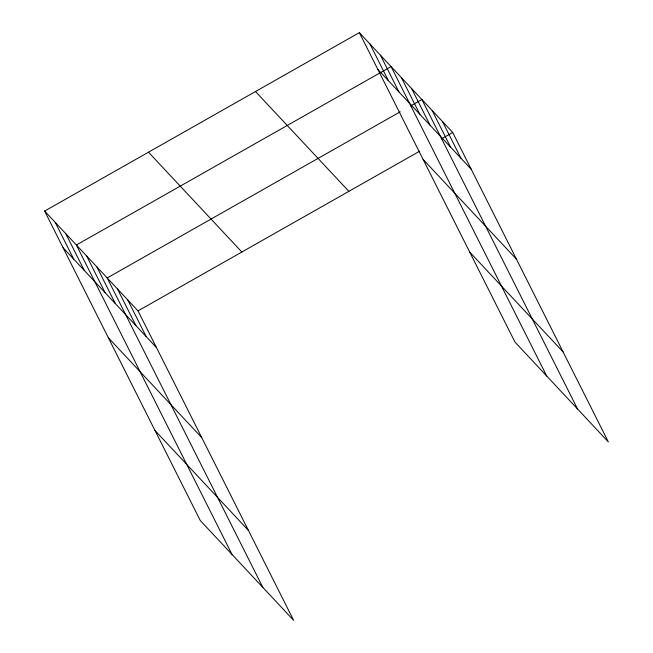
<?xml version="1.0" encoding="UTF-8"?>
<svg xmlns="http://www.w3.org/2000/svg" width="653" height="653" viewBox="0 0 653 653"><rect width="100%" height="100%" fill="white"/><g stroke="black" fill="none" stroke-linecap="round" stroke-linejoin="round"><path stroke-width="0.98" d="M44.641 211.074L138.012 310.893L293.654 620.35L200.283 520.531L44.641 211.074L359.346 32.65L452.717 132.469L608.359 441.926L514.988 342.107L359.346 32.65M400.265 111.794L107.198 277.949L262.841 587.406M410.655 105.908L421.903 99.525L577.546 408.99M138.012 310.893L419.83 151.112M441.469 138.852L452.717 132.469M377.801 69.349L471.172 169.168M423.079 159.356L516.441 259.176M469.719 252.099L563.09 351.918M255.494 91.526L348.865 191.345M148.492 152.19L241.863 252.009M63.096 247.765L156.467 347.584M108.374 337.781L201.736 437.6M155.014 430.515L248.377 530.342M442.448 121.491L460.904 158.189M432.172 110.512L450.627 147.203M411.635 88.547L430.09 125.245M401.366 77.568L419.822 114.267M546.732 376.046L391.09 66.59L76.385 245.014L232.027 554.47M380.511 55.276L398.967 91.975M369.933 43.963L388.388 80.662M127.743 299.915L146.199 336.605M117.467 288.928L135.922 325.627M96.93 266.971L115.385 303.669M86.661 255.992L105.117 292.683M65.806 233.701L84.261 270.391M55.227 222.387L73.683 259.078"/></g></svg>
